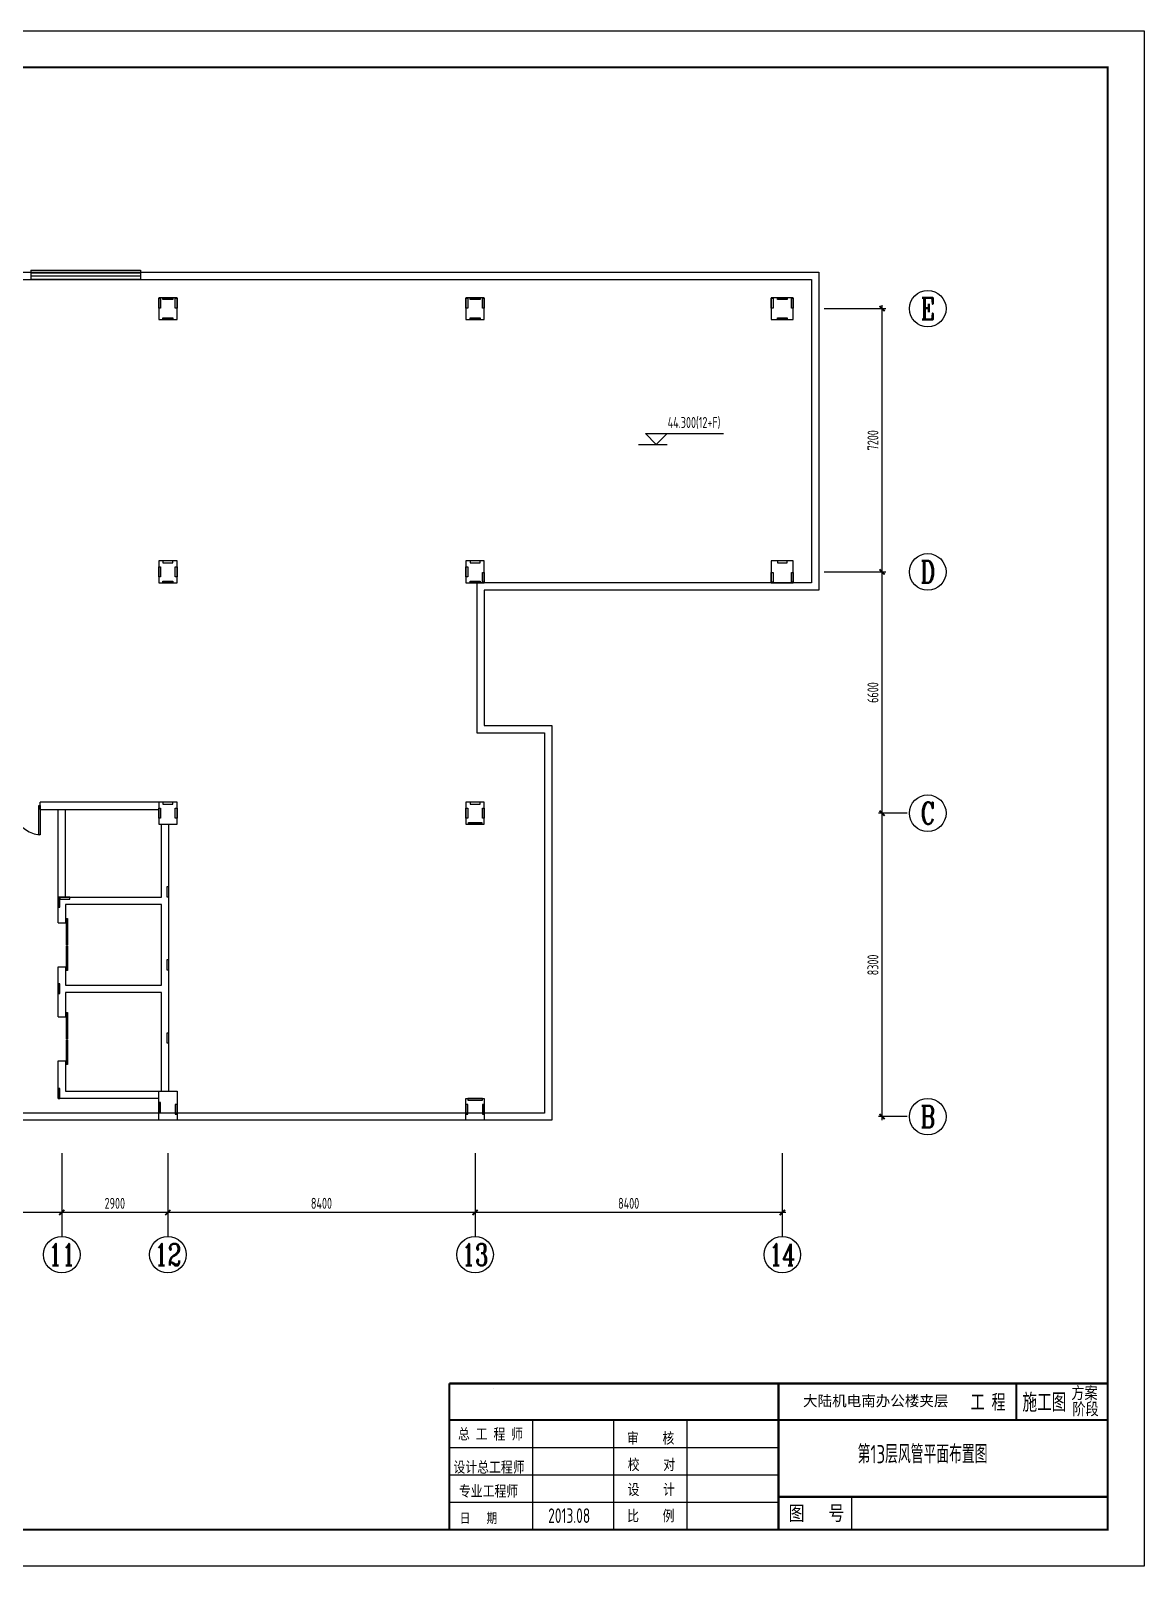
# Model space of a CAD drawing. Extents: x 428750 to 517850, y -31607 to 62245.
# Drawn here: x 487402 to 517850, y 20245 to 62245 of the extents above; entities that cross this region are included whole.
import ezdxf
from ezdxf.enums import TextEntityAlignment as Align

# ---------------------------------------------------------------- set-up
doc = ezdxf.new("R2010")
doc.units = 0
doc.header["$LTSCALE"] = 15
for name, color, linetype in [('BORDER', 7, 'Continuous'), ('NUM', 7, 'Continuous'), ('TEXT', 7, 'Continuous'), ('图层1', 7, 'Continuous'), ('图层2', 3, 'Continuous'), ('图层3', 30, 'Continuous'), ('图层4', 251, 'Continuous'), ('图层5', 86, 'Continuous')]:
    doc.layers.add(name, color=color, linetype=linetype)
doc.styles.add('FSD', font='txt.shx', dxfattribs={"width": 0.68, "bigfont": 'hztxt.shx'})
doc.styles.add('ST', font='SimSun.ttf', dxfattribs={"width": 0.85})
doc.styles.add('style3', font='SIMKAI.TTF')
doc.styles.add('TSSD_Axis', font='Complex.shx', dxfattribs={"width": 0.7, "bigfont": 'hztxt.shx'})
doc.styles.add('TSSD_Dimension', font='Tssdeng.shx', dxfattribs={"width": 0.7, "bigfont": 'hztxt.shx'})
doc.styles.add('TSSD_Label', font='Tssdeng.shx', dxfattribs={"width": 0.7, "bigfont": 'hztxt.shx'})
doc.styles.add('TSSD_Norm', font='Tssdeng.shx', dxfattribs={"width": 0.7, "bigfont": 'hztxt.shx'})
doc.styles.add('宋体', font='SIMSUN.TTC', dxfattribs={"width": 0.8})
doc.dimstyles.new('TSSD_100_100', dxfattribs={"dimtxt": 300, "dimasz": 100, "dimexe": 100, "dimexo": 250, "dimgap": 100, "dimtad": 1, "dimdec": 0, "dimzin": 0, "dimdsep": 46, "dimtxsty": 'TSSD_Dimension', "dimblk": 'ARCHTICK', "dimcen": 0, "dimdle": 100, "dimclrt": 7, "dimadec": 0, "dimazin": 0, "dimtfac": 1, "dimtdec": 0, "dimtix": 1, "dimtmove": 2, "dimatfit": 3, "dimldrblk": 'ARCHTICK', "dimfxl": 1, "dimtolj": 1, "dimtzin": 0, "dimarcsym": 0})

# ---------------------------------------------------------------- blocks, each defined once
blk = doc.blocks.new('_ArchTick')
at = {"color": 0, "const_width": 0.5}
blk.add_lwpolyline([(-0.71, -0.71), (0.71, 0.71)], dxfattribs=at)
blk = doc.blocks.new('*D96')
at = {"layer": 'Defpoints', "color": 0}
for p in [(508843, 47443), (510681, 47443), (511619, 40843)]:
    blk.add_point(p, dxfattribs=at)
at = {"layer": '图层5', "color": 0, "lineweight": -2}
for p, q in [((510681, 40743), (510681, 47543)), ((509093, 47443), (510781, 47443)), ((511369, 40843), (510581, 40843))]:
    blk.add_line(p, q, dxfattribs=at)
at = {"layer": '图层5', "color": 0, "lineweight": -2, "xscale": 100, "yscale": 100, "zscale": 100}
for p, rotation in [((510681, 47443), 90), ((510681, 40843), 270)]:
    blk.add_blockref('_ArchTick', p, dxfattribs=dict(at, rotation=rotation))
at = {"layer": '图层5', "color": 7, "insert": (510431, 44143), "char_height": 300, "attachment_point": 5, "rotation": 90, "style": 'TSSD_Dimension'}
blk.add_mtext('\\A1;6600', dxfattribs=at)
blk = doc.blocks.new('*D97')
at = {"layer": 'Defpoints', "color": 0}
for p in [(508843, 54643), (510681, 54643), (508843, 47443)]:
    blk.add_point(p, dxfattribs=at)
at = {"layer": '图层5', "color": 0, "lineweight": -2}
for p, q in [((509093, 54643), (510781, 54643)), ((510681, 47343), (510681, 54743)), ((509093, 47443), (510781, 47443))]:
    blk.add_line(p, q, dxfattribs=at)
at = {"layer": '图层5', "color": 0, "lineweight": -2, "xscale": 100, "yscale": 100, "zscale": 100}
for p, rotation in [((510681, 54643), 90), ((510681, 47443), 270)]:
    blk.add_blockref('_ArchTick', p, dxfattribs=dict(at, rotation=rotation))
at = {"layer": '图层5', "color": 7, "insert": (510431, 51043), "char_height": 300, "attachment_point": 5, "rotation": 90, "style": 'TSSD_Dimension'}
blk.add_mtext('\\A1;7200', dxfattribs=at)
blk = doc.blocks.new('*D98')
at = {"layer": 'Defpoints', "color": 0}
for p in [(510681, 40843), (511619, 40843), (511619, 32543)]:
    blk.add_point(p, dxfattribs=at)
at = {"layer": '图层5', "color": 0, "lineweight": -2}
for p, q in [((511369, 40843), (510581, 40843)), ((510681, 32443), (510681, 40943)), ((511369, 32543), (510581, 32543))]:
    blk.add_line(p, q, dxfattribs=at)
at = {"layer": '图层5', "color": 0, "lineweight": -2, "xscale": 100, "yscale": 100, "zscale": 100}
for p, rotation in [((510681, 40843), 90), ((510681, 32543), 270)]:
    blk.add_blockref('_ArchTick', p, dxfattribs=dict(at, rotation=rotation))
at = {"layer": '图层5', "color": 7, "insert": (510431, 36693), "char_height": 300, "attachment_point": 5, "rotation": 90, "style": 'TSSD_Dimension'}
blk.add_mtext('\\A1;8300', dxfattribs=at)
blk = doc.blocks.new('*D99')
at = {"layer": 'Defpoints', "color": 0}
for p in [(488252, 31543), (491152, 31543), (488252, 29923)]:
    blk.add_point(p, dxfattribs=at)
at = {"layer": '图层5', "color": 0, "lineweight": -2}
for p, q in [((488252, 31293), (488252, 29823)), ((491152, 31293), (491152, 29823)), ((491252, 29923), (488152, 29923))]:
    blk.add_line(p, q, dxfattribs=at)
at = {"layer": '图层5', "color": 0, "lineweight": -2, "xscale": 100, "yscale": 100, "zscale": 100, "rotation": 180}
blk.add_blockref('_ArchTick', (488252, 29923), dxfattribs=at)
at = {"layer": '图层5', "color": 0, "lineweight": -2, "xscale": 100, "yscale": 100, "zscale": 100}
blk.add_blockref('_ArchTick', (491152, 29923), dxfattribs=at)
at = {"layer": '图层5', "color": 7, "insert": (489702, 30173), "char_height": 300, "attachment_point": 5, "style": 'TSSD_Dimension'}
blk.add_mtext('\\A1;2900', dxfattribs=at)
blk = doc.blocks.new('*D100')
at = {"layer": 'Defpoints', "color": 0}
for p in [(491152, 31543), (499552, 31543), (491152, 29923)]:
    blk.add_point(p, dxfattribs=at)
at = {"layer": '图层5', "color": 0, "lineweight": -2}
for p, q in [((491152, 31293), (491152, 29823)), ((499552, 31293), (499552, 29823)), ((499652, 29923), (491052, 29923))]:
    blk.add_line(p, q, dxfattribs=at)
at = {"layer": '图层5', "color": 0, "lineweight": -2, "xscale": 100, "yscale": 100, "zscale": 100, "rotation": 180}
blk.add_blockref('_ArchTick', (491152, 29923), dxfattribs=at)
at = {"layer": '图层5', "color": 0, "lineweight": -2, "xscale": 100, "yscale": 100, "zscale": 100}
blk.add_blockref('_ArchTick', (499552, 29923), dxfattribs=at)
at = {"layer": '图层5', "color": 7, "insert": (495352, 30173), "char_height": 300, "attachment_point": 5, "style": 'TSSD_Dimension'}
blk.add_mtext('\\A1;8400', dxfattribs=at)
blk = doc.blocks.new('*D102')
at = {"layer": 'Defpoints', "color": 0}
for p in [(482752, 31543), (488252, 31543), (482752, 29923)]:
    blk.add_point(p, dxfattribs=at)
at = {"layer": '图层5', "color": 0, "lineweight": -2}
for p, q in [((482752, 31293), (482752, 29823)), ((488252, 31293), (488252, 29823)), ((488352, 29923), (482652, 29923))]:
    blk.add_line(p, q, dxfattribs=at)
at = {"layer": '图层5', "color": 0, "lineweight": -2, "xscale": 100, "yscale": 100, "zscale": 100, "rotation": 180}
blk.add_blockref('_ArchTick', (482752, 29923), dxfattribs=at)
at = {"layer": '图层5', "color": 0, "lineweight": -2, "xscale": 100, "yscale": 100, "zscale": 100}
blk.add_blockref('_ArchTick', (488252, 29923), dxfattribs=at)
at = {"layer": '图层5', "color": 7, "insert": (485502, 30173), "char_height": 300, "attachment_point": 5, "style": 'TSSD_Dimension'}
blk.add_mtext('\\A1;5500', dxfattribs=at)
blk = doc.blocks.new('*D118')
at = {"layer": 'Defpoints', "color": 0}
for p in [(499552, 31543), (507952, 31543), (499552, 29923)]:
    blk.add_point(p, dxfattribs=at)
at = {"layer": '图层5', "color": 0, "lineweight": -2}
for p, q in [((499552, 31293), (499552, 29823)), ((507952, 31293), (507952, 29823)), ((508052, 29923), (499452, 29923))]:
    blk.add_line(p, q, dxfattribs=at)
at = {"layer": '图层5', "color": 0, "lineweight": -2, "xscale": 100, "yscale": 100, "zscale": 100, "rotation": 180}
blk.add_blockref('_ArchTick', (499552, 29923), dxfattribs=at)
at = {"layer": '图层5', "color": 0, "lineweight": -2, "xscale": 100, "yscale": 100, "zscale": 100}
blk.add_blockref('_ArchTick', (507952, 29923), dxfattribs=at)
at = {"layer": '图层5', "color": 7, "insert": (503752, 30173), "char_height": 300, "attachment_point": 5, "style": 'TSSD_Dimension'}
blk.add_mtext('\\A1;8400', dxfattribs=at)

msp = doc.modelspace()

# ---------------------------------------------------------------- linework, layer by layer
at = {"color": 6}
for p, q in [((516850, 25245.151, 283.476), (516850, 21245.151, 283.476)), ((501133.948, 21245.151, 283.476), (501133.948, 24245.151, 283.476)), ((503350, 21245.151, 283.476), (503350, 24245.151, 283.476)), ((505350, 21245.151, 283.476), (505350, 24245.151, 283.476)), ((498850, 23495.151, 283.476), (507850, 23495.151, 283.476)), ((498850, 22745.151, 283.476), (507850, 22745.151, 283.476)), ((498874.678, 21995.147, 283.476), (507874.678, 21995.147, 283.476)), ((509850, 21245.151, 283.476), (509850, 22145.151, 283.476)), ((498850, 21245.151, 283.476), (516850, 21245.151, 283.476))]:
    msp.add_line(p, q, dxfattribs=at)
at = {"color": 6, "lineweight": -2, "ltscale": 0.1}
msp.add_line((500061.56, 25105.741, 283.476), (500063.458, 25105.741, 283.476), dxfattribs=at)
msp.add_line((500061.56, 25105.741, 283.476), (500063.458, 25105.741, 283.476), dxfattribs=at)
at = {"color": 6, "const_width": 60, "elevation": 283.476}
for points in [[(498850, 21245.151), (498850, 25245.151)], [(498850, 25245.151), (516850, 25245.151)], [(507850, 21245.151), (507850, 25245.151)], [(514350, 24245.151), (514350, 25245.151)], [(498850, 24245.151), (516850, 24245.151)], [(507850, 22145.151), (516850, 22145.151)]]:
    msp.add_lwpolyline(points, dxfattribs=at)
at = {"layer": 'BORDER', "elevation": 283.476}
msp.add_lwpolyline([(428750, 20245.151), (428750, 62245.151), (517850, 62245.151), (517850, 20245.151)], close=True, dxfattribs=at)
at = {"layer": 'BORDER', "const_width": 50, "elevation": 283.476}
msp.add_lwpolyline([(431250, 21245.151), (431250, 61245.151), (516850, 61245.151), (516850, 21245.151)], close=True, dxfattribs=at)
at = {"layer": '图层1'}
for p, q in [((487402.415, 55698.12, 283.476), (487402.415, 55448.12, 283.476)), ((490902.412, 41143.089, 283.476), (487664.645, 41143.089, 283.476)), ((487664.645, 40943.089, 283.476), (487664.645, 41143.089, 283.476)), ((487664.645, 40943.089, 283.476), (490902.412, 40943.089, 283.476)), ((488152.412, 38543.089, 283.476), (488152.412, 40943.089, 283.476)), ((488352.412, 38543.089, 283.476), (488352.412, 40943.089, 283.476)), ((491177.412, 33243.089, 283.476), (491177.412, 40543.089, 283.476)), ((488152.412, 37844.62, 283.476), (488352.412, 37844.62, 283.476)), ((488152.412, 36644.62, 283.476), (488352.412, 36644.62, 283.476)), ((488152.412, 35274.382, 283.476), (488352.412, 35274.382, 283.476)), ((488152.412, 34074.382, 283.476), (488352.412, 34074.382, 283.476))]:
    msp.add_line(p, q, dxfattribs=at)
at = {"layer": '图层1', "elevation": 283.476}
for points in [[(446252.412, 43293.089), (446252.412, 55643.089), (508952.412, 55643.089), (508952.412, 46942.884), (499802.412, 46942.884), (499802.412, 43243.089), (501652.412, 43243.089), (501652.412, 32443.089), (439052.412, 32443.089), (439052.412, 43243.089), (446202.412, 43243.089)], [(446452.412, 54943.089), (446452.412, 55443.089), (508752.412, 55443.089), (508752.412, 47142.884), (499602.412, 47142.884), (499602.412, 43043.089), (501452.412, 43043.089), (501452.412, 32643.089), (466202.412, 32643.089)], [(488152.412, 37844.62), (488152.412, 38543.089), (490977.412, 38543.089), (490977.412, 40543.089)], [(488352.412, 36644.62), (488352.412, 36143.089), (490977.412, 36143.089), (490977.412, 38343.089), (488352.412, 38343.089), (488352.412, 37844.62)], [(488152.412, 35274.382), (488152.412, 36644.62)], [(490977.412, 33243.089), (490977.412, 35943.089), (488352.412, 35943.089), (488352.412, 35274.382)], [(490902.412, 33043.089), (488152.412, 33043.089), (488152.412, 34074.382)], [(488352.412, 34074.382), (488352.412, 33243.089), (490902.412, 33243.089)]]:
    msp.add_lwpolyline(points, dxfattribs=at)
for points in [[(490902.412, 54343.089), (491402.412, 54343.089), (491402.412, 54943.089), (490902.412, 54943.089)], [(490902.412, 54928.089), (490952.412, 54928.089), (490952.412, 54657.884), (490902.412, 54657.884)], [(491287.514, 54943.089), (491287.514, 54893.089), (491017.309, 54893.089), (491017.309, 54943.089)], [(491352.412, 54928.089), (491402.412, 54928.089), (491402.412, 54657.884), (491352.412, 54657.884)], [(499302.412, 54343.089), (499802.412, 54343.089), (499802.412, 54943.089), (499302.412, 54943.089)], [(499302.412, 54928.089), (499352.412, 54928.089), (499352.412, 54657.884), (499302.412, 54657.884)], [(499687.514, 54943.089), (499687.514, 54893.089), (499417.309, 54893.089), (499417.309, 54943.089)], [(499752.412, 54928.089), (499802.412, 54928.089), (499802.412, 54657.884), (499752.412, 54657.884)], [(507652.412, 54343.089), (508252.412, 54343.089), (508252.412, 54943.089), (507652.412, 54943.089)], [(507652.412, 54928.089), (507702.412, 54928.089), (507702.412, 54657.884), (507652.412, 54657.884)], [(508087.514, 54943.089), (508087.514, 54893.089), (507817.309, 54893.089), (507817.309, 54943.089)], [(508202.412, 54928.089), (508252.412, 54928.089), (508252.412, 54657.884), (508202.412, 54657.884)], [(491017.309, 54343.089), (491017.309, 54393.089), (491287.514, 54393.089), (491287.514, 54343.089)], [(499417.309, 54343.089), (499417.309, 54393.089), (499687.514, 54393.089), (499687.514, 54343.089)], [(507817.309, 54343.089), (507817.309, 54393.089), (508087.514, 54393.089), (508087.514, 54343.089)], [(490902.412, 47143.089), (491402.412, 47143.089), (491402.412, 47743.089), (490902.412, 47743.089)], [(490902.412, 47578.191), (490952.412, 47578.191), (490952.412, 47307.986), (490902.412, 47307.986)], [(491017.309, 47743.089), (491017.309, 47693.089), (491287.514, 47693.089), (491287.514, 47743.089)], [(491352.412, 47578.191), (491402.412, 47578.191), (491402.412, 47307.986), (491352.412, 47307.986)], [(499302.412, 47143.089), (499802.412, 47143.089), (499802.412, 47743.089), (499302.412, 47743.089)], [(499302.412, 47578.191), (499352.412, 47578.191), (499352.412, 47307.986), (499302.412, 47307.986)], [(499417.309, 47743.089), (499417.309, 47693.089), (499687.514, 47693.089), (499687.514, 47743.089)], [(507652.412, 47143.089), (508252.412, 47143.089), (508252.412, 47743.089), (507652.412, 47743.089)], [(507817.309, 47743.089), (507817.309, 47693.089), (508087.514, 47693.089), (508087.514, 47743.089)], [(491017.309, 47143.089), (491017.309, 47193.089), (491287.514, 47193.089), (491287.514, 47143.089)], [(499417.309, 47143.089), (499417.309, 47193.089), (499687.514, 47193.089), (499687.514, 47143.089)], [(499752.412, 47428.294), (499802.412, 47428.294), (499802.412, 47158.089), (499752.412, 47158.089)], [(507652.412, 47428.089), (507702.412, 47428.089), (507702.412, 47157.884), (507652.412, 47157.884)], [(508202.412, 47428.089), (508252.412, 47428.089), (508252.412, 47157.884), (508202.412, 47157.884)], [(490902.412, 40543.089), (491402.412, 40543.089), (491402.412, 41143.089), (490902.412, 41143.089)], [(490902.412, 40978.191), (490952.412, 40978.191), (490952.412, 40707.986), (490902.412, 40707.986)], [(491017.309, 41143.089), (491017.309, 41093.089), (491287.514, 41093.089), (491287.514, 41143.089)], [(491352.412, 40978.191), (491402.412, 40978.191), (491402.412, 40707.986), (491352.412, 40707.986)], [(499302.412, 40543.089), (499802.412, 40543.089), (499802.412, 41143.089), (499302.412, 41143.089)], [(499302.412, 40978.191), (499352.412, 40978.191), (499352.412, 40707.986), (499302.412, 40707.986)], [(499417.309, 41143.089), (499417.309, 41093.089), (499687.514, 41093.089), (499687.514, 41143.089)], [(499752.412, 40978.191), (499802.412, 40978.191), (499802.412, 40707.986), (499752.412, 40707.986)], [(499372.309, 40543.089), (499372.309, 40593.089), (499732.514, 40593.089), (499732.514, 40543.089)], [(491127.412, 38557.986), (491177.412, 38557.986), (491177.412, 38828.191), (491127.412, 38828.191)], [(488152.412, 38272.884), (488202.412, 38272.884), (488202.412, 38543.089), (488152.412, 38543.089)], [(488202.412, 38543.089), (488202.412, 38493.089), (488472.616, 38493.089), (488472.616, 38543.089)], [(491127.412, 36557.986), (491177.412, 36557.986), (491177.412, 36828.191), (491127.412, 36828.191)], [(488152.412, 35907.986), (488202.412, 35907.986), (488202.412, 36178.191), (488152.412, 36178.191)], [(491127.412, 34557.986), (491177.412, 34557.986), (491177.412, 34828.191), (491127.412, 34828.191)], [(488152.412, 33043.089), (488202.412, 33043.089), (488202.412, 33313.294), (488152.412, 33313.294)], [(490902.412, 33243.089), (491402.412, 33243.089), (491402.412, 32443.089), (490902.412, 32443.089)], [(490902.412, 32657.986), (490952.412, 32657.986), (490952.412, 32928.191), (490902.412, 32928.191)], [(491352.412, 32607.986), (491402.412, 32607.986), (491402.412, 32878.191), (491352.412, 32878.191)], [(499302.412, 33043.089), (499802.412, 33043.089), (499802.412, 32443.089), (499302.412, 32443.089)], [(499302.412, 32607.986), (499352.412, 32607.986), (499352.412, 32878.191), (499302.412, 32878.191)], [(499352.309, 33043.089), (499352.309, 32993.089), (499752.514, 32993.089), (499752.514, 33043.089)], [(499752.412, 32607.986), (499802.412, 32607.986), (499802.412, 32878.191), (499752.412, 32878.191)]]:
    msp.add_lwpolyline(points, close=True, dxfattribs=at)
at = {"layer": '图层2'}
for p, q in [((487402.415, 55698.12, 283.476), (490402.415, 55698.12, 283.476)), ((490402.415, 55614.787, 283.476), (487402.415, 55614.787, 283.476)), ((490402.415, 55531.453, 283.476), (487402.415, 55531.453, 283.476)), ((487402.415, 55448.12, 283.476), (490402.415, 55448.12, 283.476)), ((490402.415, 55698.12, 283.476), (490402.415, 55648.12, 283.476)), ((490402.415, 55698.12, 283.476), (490402.415, 55448.12, 283.476)), ((490402.415, 55648.12, 283.476), (490402.415, 55448.12, 283.476))]:
    msp.add_line(p, q, dxfattribs=at)
at = {"layer": '图层3', "elevation": 283.476}
for points in [[(487664.61, 41049.406), (487664.876, 40252.451), (487624.876, 40252.451), (487624.61, 41049.406), (487664.61, 41049.406)], [(488377.386, 37964.091), (488411.383, 37964.091), (488411.383, 37238.929), (488377.386, 37238.929)], [(488377.386, 37214.48), (488411.383, 37214.48), (488411.383, 36536.751), (488377.386, 36536.751)], [(488377.386, 35393.853), (488411.383, 35393.853), (488411.383, 34668.691), (488377.386, 34668.691)], [(488377.386, 34644.242), (488411.383, 34644.242), (488411.383, 33966.513), (488377.386, 33966.513)]]:
    msp.add_lwpolyline(points, close=True, dxfattribs=at)
at = {"layer": '图层3'}
msp.add_arc((487714.61, 41049.406, 283.476), 800, 180, 264.9993554, dxfattribs=at)
at = {"layer": '图层4'}
for p, q in [((504017.135, 50930.121, 283.476), (504807.686, 50930.121, 283.476)), ((504507.686, 50930.121, 283.476), (504207.686, 51230.121, 283.476)), ((504207.686, 51230.121, 283.476), (504807.686, 51230.121, 283.476)), ((504507.686, 50930.121, 283.476), (504807.686, 51230.121, 283.476)), ((504507.686, 50930.121, 283.476), (504507.686, 50930.121, 283.476)), ((504807.686, 51230.121, 283.476), (506340.334, 51230.121, 283.476))]:
    msp.add_line(p, q, dxfattribs=at)
at = {"layer": '图层5'}
for p, q in [((488252.412, 31543.089, 283.476), (488252.412, 29268.848, 283.476)), ((491152.412, 31543.089, 283.476), (491152.412, 29268.848, 283.476)), ((499552.412, 31543.089, 283.476), (499552.412, 29268.848, 283.476)), ((507952.412, 31543.089, 283.476), (507952.412, 29268.848, 283.476))]:
    msp.add_line(p, q, dxfattribs=at)
at = {"layer": '图层5', "color": 0, "linetype": 'ByBlock', "lineweight": -2}
for centre in [(511929.903, 54643.089, 283.476), (511929.903, 47443.089, 283.476), (511929.903, 40843.089, 283.476), (511929.903, 32543.089, 283.476), (488252.412, 28768.848, 283.476), (491152.412, 28768.848, 283.476), (499552.412, 28768.848, 283.476), (507952.412, 28768.848, 283.476)]:
    msp.add_circle(centre, 500, dxfattribs=at)

# ---------------------------------------------------------------- texts
at = {"color": 6}
for s, height, style, width, p in [('方案', 330, 'ST', 0.8, (515854.165, 24823.771, 283.476)), ('工 程', 400, 'ST', 0.7, (513102.616, 24540.216, 283.476)), ('阶段', 330, 'ST', 0.8, (515885.693, 24383.214, 283.476)), ('总 工 程 师', 297, '宋体', 0.8, (499084.327, 23715.607, 283.476)), ('审    核', 297, '宋体', 0.8, (503704.998, 23600.705, 283.476)), ('设计总工程师', 297, '宋体', 0.8, (498960.8, 22810.658, 283.476)), ('校    对', 297, '宋体', 0.8, (503726.561, 22879.358, 283.476)), ('专业工程师', 297, '宋体', 0.8, (499110.371, 22156.131, 283.476)), ('设    计', 297, '宋体', 0.8, (503721.955, 22198.023, 283.476)), ('图   号', 400, 'ST', 0.8, (508124.323, 21499.391, 283.476)), ('日   期', 270, '宋体', 0.8, (499129.433, 21431.437, 283.476)), ('比    例', 297, '宋体', 0.8, (503710.079, 21478.496, 283.476))]:
    msp.add_text(s, height=height, dxfattribs=dict(at, style=style, width=width)).set_placement(p)
at = {"style": 'style3'}
msp.add_text('大陆机电南办公楼夹层', height=291.6667, dxfattribs=at).set_placement((510507.138, 24774.048, 283.476), align=Align.MIDDLE)
at = {"color": 6, "linetype": 'Continuous', "style": 'FSD', "width": 0.8}
msp.add_text('施工图', height=500, dxfattribs=at).set_placement((514519.451, 24473.017, 283.476))
at = {"layer": 'NUM', "style": 'TSSD_Norm', "width": 0.7}
msp.add_text('2013.08', height=400, dxfattribs=at).set_placement((501550.234, 21309.984, 283.476), align=Align.BOTTOM_LEFT)
at = {"layer": 'TEXT', "style": 'TSSD_Norm', "width": 0.7}
msp.add_text('第13层风管平面布置图', height=500, dxfattribs=at).set_placement((510011.867, 23062.874, 283.476))
at = {"layer": '图层4', "style": 'TSSD_Label', "width": 0.7}
msp.add_text('44.300(12+F)', height=300, dxfattribs=at).set_placement((506259.958, 51290.121, 283.476), align=Align.BOTTOM_RIGHT)
at = {"layer": '图层5', "color": 0, "linetype": 'ByBlock', "lineweight": -2, "style": 'TSSD_Axis', "width": 0.7}
for tag, p in [('E', (511929.903, 54643.089, 283.476)), ('D', (511929.903, 47443.089, 283.476)), ('C', (511929.903, 40843.089, 283.476)), ('B', (511929.903, 32543.089, 283.476)), ('11', (488252.412, 28768.848, 283.476)), ('12', (491152.412, 28768.848, 283.476)), ('13', (499552.412, 28768.848, 283.476)), ('14', (507952.412, 28768.848, 283.476))]:
    msp.add_attdef(tag, text='A', height=600, dxfattribs=at).set_placement(p, align=Align.MIDDLE_CENTER)

# ---------------------------------------------------------------- dimensions: what is measured, and where the dimension line sits
at = {"layer": '图层5'}
for base, p1, p2, angle, picture, middle in [((510681.161, 54643.089, 283.476), (508842.723, 47443.089, 283.476), (508842.723, 54643.089, 283.476), 90, '*D97', (510431.161, 51043.089, 283.476)), ((510681.161, 47443.089, 283.476), (511619.169, 40843.089, 283.476), (508842.723, 47443.089, 283.476), 90, '*D96', (510431.161, 44143.089, 283.476)), ((510681.161, 40843.089, 283.476), (511619.169, 32543.089, 283.476), (511619.169, 40843.089, 283.476), 90, '*D98', (510431.161, 36693.089, 283.476)), ((482752.412, 29923.074, 283.476), (488252.412, 31543.089, 283.476), (482752.412, 31543.089, 283.476), 180, '*D102', (485502.412, 30173.074, 283.476)), ((488252.412, 29923.074, 283.476), (491152.412, 31543.089, 283.476), (488252.412, 31543.089, 283.476), 180, '*D99', (489702.412, 30173.074, 283.476)), ((491152.412, 29923.074, 283.476), (499552.412, 31543.089, 283.476), (491152.412, 31543.089, 283.476), 180, '*D100', (495352.412, 30173.074, 283.476)), ((499552.412, 29923.074, 283.476), (507952.412, 31543.089, 283.476), (499552.412, 31543.089, 283.476), 180, '*D118', (503752.412, 30173.074, 283.476))]:
    dim = msp.add_linear_dim(base=base, p1=p1, p2=p2, angle=angle, dimstyle='TSSD_100_100', dxfattribs=at)
    dim.commit()
    dim.dimension.update_dxf_attribs({"geometry": picture, "text_midpoint": middle})

doc.saveas('drawing.dxf')
